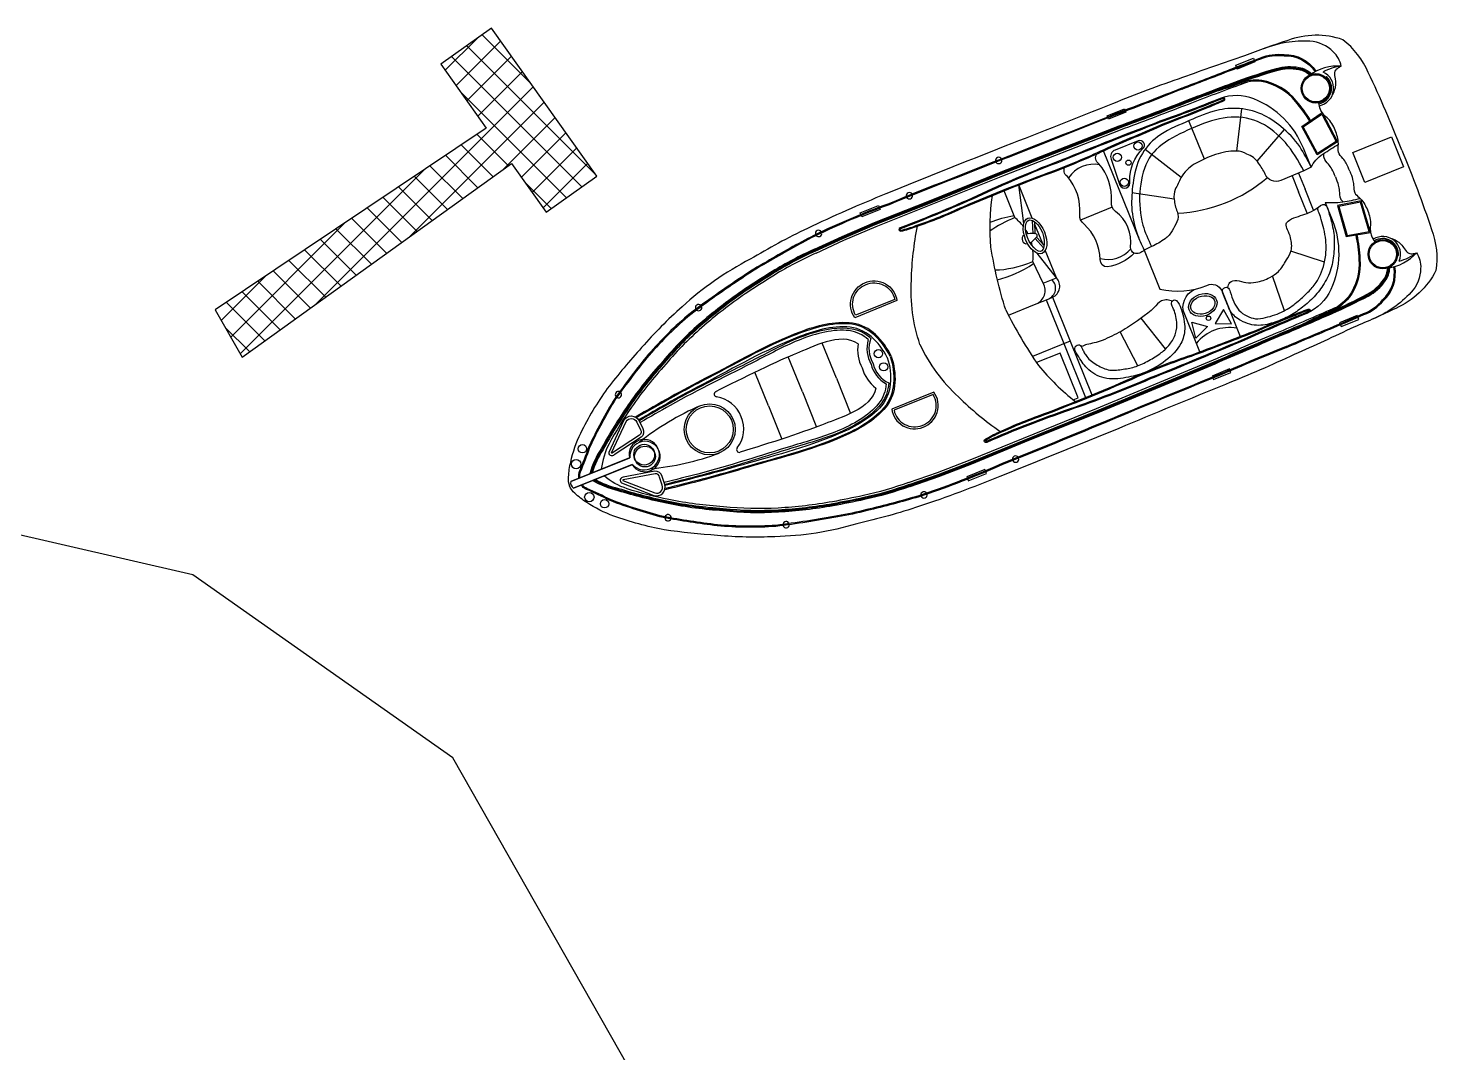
# Model space of a CAD drawing. Header units: metres. Extents: x 325786 to 333768, y 1808927 to 1815015.
# Drawn here: x 326271.5 to 326513.2, y 1812456.2 to 1812632 of the extents above; entities that cross this region are included whole.
import ezdxf

# ---------------------------------------------------------------- set-up
doc = ezdxf.new("R2010")
doc.units = ezdxf.units.M
doc.layers.add('PORT', color=5, linetype='Continuous')

msp = doc.modelspace()

# ---------------------------------------------------------------- linework, layer by layer
at = {"color": 32, "true_color": 0xcd6928}
for p, q in [((326494.15, 1812623.6), (326494.27, 1812623.73)), ((326478.89, 1812610.95), (326479.79, 1812618.21)), ((326473.33, 1812609.59), (326470.64, 1812616.13)), ((326482.39, 1812609.21), (326487.1, 1812614.63)), ((326462.23, 1812595.62), (326456.03, 1812610.99)), ((326469.35, 1812606.41), (326463.15, 1812611.23)), ((326488.4, 1812606.73), (326489.51, 1812603.97)), ((326489.51, 1812607.18), (326490.62, 1812604.42)), ((326443.8, 1812599.45), (326441.51, 1812605.13)), ((326442.34, 1812598.52), (326441.51, 1812605.13)), ((326468.15, 1812602.68), (326460.91, 1812603.76)), ((326491, 1812600.27), (326489.51, 1812603.97)), ((326492.08, 1812600.8), (326490.62, 1812604.42)), ((326457.49, 1812601.3), (326452.09, 1812599.12)), ((326443.94, 1812596.77), (326443.86, 1812599.01)), ((326444.3, 1812596.78), (326444.23, 1812598.78)), ((326445.59, 1812595.01), (326444.24, 1812598.36)), ((326444.28, 1812595.95), (326445.74, 1812594.32)), ((326444.54, 1812596.18), (326445.83, 1812594.75)), ((326447.94, 1812589.18), (326446.03, 1812593.92)), ((326493.96, 1812591.89), (326488.2, 1812593.79)), ((326447.94, 1812589.18), (326444.61, 1812593.44)), ((326506.47, 1812593.05), (326506.65, 1812593.04)), ((326445.65, 1812588.26), (326447.94, 1812589.18)), ((326487.07, 1812583.56), (326485.05, 1812589.54)), ((326466.67, 1812577.01), (326462.5, 1812582.3)), ((326461.93, 1812574.11), (326458.88, 1812579.91)), ((326410.19, 1812571.97), (326407.75, 1812578.01)), ((326449.22, 1812577.9), (326452.94, 1812568.66)), ((326450.32, 1812578.34), (326454.04, 1812569.11)), ((326404.34, 1812569.61), (326401.91, 1812575.63)), ((326398.5, 1812567.26), (326396.17, 1812573.03)), ((326410.19, 1812571.97), (326412.62, 1812565.93)), ((326404.34, 1812569.61), (326406.77, 1812563.59)), ((326398.5, 1812567.26), (326400.83, 1812561.49))]:
    msp.add_line(p, q, dxfattribs=at)
at = {"color": 3}
for p, q in [((326299.74, 1812538.24), (326250.31, 1812549.63)), ((326344.34, 1812506.8), (326299.74, 1812538.24)), ((326377.47, 1812448.61), (326344.34, 1812506.8))]:
    msp.add_line(p, q, dxfattribs=at)
at = {"color": 32, "true_color": 0xcd6928}
for points in [[(326507.22, 1812611.11, 0.01736), (326501.47, 1812624.44, 0.12634), (326497.1, 1812630.06, 0.172899), (326487.63, 1812629.94, 0.013884), (326480.22, 1812627.27, 0.008973), (326469.6, 1812623.56, 0.01509), (326457.55, 1812619.07, -0.002245), (326439.11, 1812611.78, 0.003342), (326418.68, 1812603.59, 0.016984), (326405.19, 1812597.67, 0.024546), (326395.39, 1812592.39, 0.067942), (326383.7, 1812584.22, 0.033948), (326376.75, 1812577.22, 0.022001), (326370.86, 1812570.2, 0.042872), (326366.25, 1812562.48, 0.059514), (326364.53, 1812557.58, 0.046364), (326364.15, 1812555.03, 0.104882), (326364.34, 1812553.48, 0.104882)], [(326496.81, 1812625.53, 0.164393), (326495.46, 1812627.97, 0.188684), (326491.45, 1812629.79, 0.10758), (326483.47, 1812628.51)], [(326469.48, 1812621.76, 0.002942), (326477.7, 1812624.94, -0.002013), (326482.95, 1812626.93, -0.130442), (326487.03, 1812627.5, -0.261246), (326492.49, 1812624.66, -0.209197)], [(326469.54, 1812621.6, 0.002941), (326477.77, 1812624.78, -0.002014), (326483.02, 1812626.77, -0.130992), (326487.03, 1812627.32, -0.261832), (326492.34, 1812624.56, -0.261832)], [(326406.39, 1812594.1), (326411.15, 1812596.29), (326416.72, 1812598.67), (326425.89, 1812602.3), (326438.46, 1812607.37), (326458.71, 1812615.27, 0.002601), (326469.74, 1812619.44, -0.004411), (326479.13, 1812623, -0.013009), (326485.69, 1812625.14, -0.113396), (326489.6, 1812625.31, -0.146005), (326491.72, 1812624.22, -1.595219)], [(326406.46, 1812593.94), (326411.22, 1812596.12), (326416.79, 1812598.5), (326425.96, 1812602.14), (326438.52, 1812607.2), (326458.77, 1812615.1, 0.002601), (326469.81, 1812619.28, -0.004411), (326479.19, 1812622.83, -0.013003), (326485.74, 1812624.97, -0.113337), (326489.57, 1812625.13, -0.144821), (326491.57, 1812624.11, -0.138987)], [(326406.54, 1812593.78), (326411.29, 1812595.96), (326416.85, 1812598.34), (326426.02, 1812601.97), (326438.59, 1812607.04), (326458.83, 1812614.94, 0.002601), (326469.87, 1812619.11, -0.00441), (326479.25, 1812622.66, -0.012997), (326485.79, 1812624.8, -0.113276), (326489.54, 1812624.96, -0.142458), (326491.42, 1812624.01, -0.142458)], [(326406.69, 1812593.45), (326411.44, 1812595.64), (326416.99, 1812598.01), (326426.16, 1812601.64), (326438.72, 1812606.71), (326458.96, 1812614.6, 0.002601), (326470, 1812618.78, -0.00441), (326479.37, 1812622.33, -0.002867), (326480.8, 1812622.83, -0.002867)], [(326491.42, 1812616.1, 0.043334), (326488.95, 1812619.47, 0.18333), (326483.14, 1812622.89, 0.123985), (326478.24, 1812622.11, -0.015377), (326474.89, 1812621.04)], [(326491.57, 1812616.2, 0.043195), (326489.08, 1812619.58, 0.183415), (326483.17, 1812623.07, 0.094511), (326479.31, 1812622.68)], [(326469.48, 1812621.76, -0.006425), (326458.17, 1812617.37, -0.002217), (326439.77, 1812610.09, 0.003368), (326419.15, 1812601.92, 0.024633), (326406.29, 1812596.46, 0.015037), (326398.21, 1812591.97, 0.025439), (326393.82, 1812589.26, 0.013843), (326385.06, 1812583.07, 0.040266), (326377.89, 1812576.03, 0.016729), (326372.18, 1812568.56, 0.029739), (326367.65, 1812560.13, -0.01525), (326366.04, 1812555.92, 0.132389), (326365.89, 1812555.11, 0.028442), (326365.92, 1812554.78, 0.028442)], [(326469.55, 1812621.6, -0.006424), (326458.23, 1812617.21, -0.002217), (326439.83, 1812609.93, 0.003368), (326419.21, 1812601.75, 0.024633), (326406.37, 1812596.3, 0.015038), (326398.29, 1812591.82, 0.025461), (326393.92, 1812589.11, 0.013839), (326385.17, 1812582.93, 0.040238), (326378.03, 1812575.91, 0.016715), (326372.33, 1812568.47, 0.029693), (326367.81, 1812560.06, -0.015234), (326366.2, 1812555.85, 0.134036), (326366.07, 1812555.12, 0.024879), (326366.09, 1812554.85, 0.024879)], [(326491.65, 1812608.17), (326490.34, 1812611.44, 0.202722), (326481.84, 1812619.91, 0.178768), (326476.02, 1812619.97, -0.010028), (326465.7, 1812616.06, 0.005356), (326448.77, 1812609.39, 0.016605), (326435.21, 1812603.68, -0.018921), (326421.12, 1812597.79, 0.925873), (326421.25, 1812597.21, 0.041202), (326423.87, 1812597.99, 0.024461), (326431.99, 1812601.25, -0.012888), (326447.67, 1812607.47, 0.019359), (326456.76, 1812611.34, -0.002375), (326467.26, 1812615.82, 0.006386), (326474.03, 1812618.49, 0.013656), (326476.71, 1812619.61, 0.862706), (326476.56, 1812620.14, -0.648089)], [(326476.6, 1812619.97, 0.016488), (326476.08, 1812619.8, -0.010023), (326465.76, 1812615.9, 0.005356), (326448.84, 1812609.23, 0.016607), (326435.28, 1812603.52, -0.018921), (326421.18, 1812597.63, -0.01143), (326421.17, 1812597.62, 0.913283), (326421.22, 1812597.39, 0.041174), (326423.81, 1812598.15, 0.024478), (326431.92, 1812601.41, -0.012889), (326447.61, 1812607.63, 0.019362), (326456.68, 1812611.5, -0.002377), (326467.2, 1812615.99, 0.006391), (326473.96, 1812618.65, 0.013664), (326476.64, 1812619.77, -0.000701), (326476.64, 1812619.77, 0.819976), (326476.6, 1812619.97, 0.819976)], [(326507.22, 1812611.11, -0.01736), (326512.33, 1812597.52, -0.12634), (326513.08, 1812590.44, -0.172899), (326506.18, 1812583.96, -0.013884), (326498.99, 1812580.74, -0.008973), (326488.77, 1812576.05, -0.01509), (326476.98, 1812570.91, 0.002245), (326458.64, 1812563.37, -0.003342), (326438.24, 1812555.1, -0.016984), (326424.42, 1812549.99, -0.024546), (326413.7, 1812547, -0.067942), (326399.61, 1812544.77, -0.033948), (326389.75, 1812544.99, -0.022001), (326380.64, 1812545.96, -0.042872), (326371.96, 1812548.32, -0.059514), (326367.32, 1812550.65, -0.046364), (326365.28, 1812552.22, -0.104882), (326364.34, 1812553.48, -0.104882)], [(326462.99, 1812593.95, -0.291269), (326461.25, 1812593.44, -0.299867), (326460.68, 1812594.45, 0.273478), (326458.08, 1812600.6, -0.28657), (326457.37, 1812602.22, 0.198759), (326455.23, 1812608.78, -0.45148), (326454.89, 1812610.47, -1.463971)], [(326491.65, 1812608.17), (326490.38, 1812607.54), (326486.43, 1812605.92, -0.448043), (326483.79, 1812607.01, 0.025561), (326482.64, 1812608.9, 0.15676), (326480.62, 1812610.43, 0.144288), (326478.8, 1812610.95, 0.079427), (326475.26, 1812610.36, 0.054179), (326471.6, 1812608.68, 0.127294), (326469.32, 1812606.36, -0.025195), (326468.32, 1812604.38, 0.112656), (326468.15, 1812602.66, 0.061652), (326468.65, 1812600.56, -0.222278), (326468.59, 1812598.79, -0.049109), (326467.8, 1812597.29, -0.09997), (326466.62, 1812595.9, -0.045992), (326464.27, 1812594.55), (326462.99, 1812593.95)], [(326461.29, 1812593.43, -0.164009), (326456.71, 1812591.06, -0.407559), (326455.45, 1812592.34, 0.20466), (326452.68, 1812598.42, -0.28657), (326451.96, 1812600.04, 0.198759), (326449.82, 1812606.6, -0.45148), (326449.48, 1812608.29, -1.463971)], [(326439.23, 1812583.69, -0.033687), (326436.69, 1812594.44, -0.051879), (326436.94, 1812603.31, -1.92312)], [(326494.09, 1812602.14), (326495.29, 1812599.16, -0.202722), (326495.05, 1812587.17, -0.178768), (326490.9, 1812583.08, 0.010028), (326480.76, 1812578.74, -0.005356), (326463.94, 1812571.79, -0.016605), (326450.2, 1812566.5, 0.018921), (326435.97, 1812560.96, -0.925873), (326435.67, 1812561.47, -0.041202), (326438.09, 1812562.73, -0.024461), (326446.21, 1812566.02, 0.012888), (326461.81, 1812572.42, -0.019359), (326471.04, 1812575.93, 0.002375), (326481.71, 1812579.99, -0.006386), (326488.43, 1812582.77, -0.013656), (326491.15, 1812583.82, -0.862706), (326491.41, 1812583.34, 0.648089)], [(326424.52, 1812577.75, -0.096403), (326423.04, 1812588.78, -0.040538), (326424.08, 1812598.06, -1.92312)], [(326499.3, 1812596.56, -0.043334), (326499.86, 1812592.41, -0.18333), (326498.05, 1812585.92, -0.123985), (326493.98, 1812583.08, 0.015377), (326490.83, 1812581.53)], [(326499.48, 1812596.59, -0.043195), (326500.03, 1812592.43, -0.183415), (326498.19, 1812585.81, -0.094511), (326495.15, 1812583.41)], [(326406.39, 1812594.1, 0.031596), (326399.17, 1812590.28, 0.004928), (326394.59, 1812587.35, 0.02844), (326387.06, 1812581.61, 0.042875), (326380.37, 1812574.84, 0.035347), (326374.45, 1812567.4, 0.024093), (326369.81, 1812559.88, 0.079837), (326367.87, 1812555.57)], [(326406.46, 1812593.94, 0.031592), (326399.26, 1812590.13, 0.004926), (326394.69, 1812587.21, 0.028436), (326387.18, 1812581.48, 0.042895), (326380.5, 1812574.72, 0.035363), (326374.59, 1812567.3, 0.024111), (326369.96, 1812559.79, 0.077658), (326368.08, 1812555.65, 0.077658)], [(326406.54, 1812593.77, 0.031588), (326399.36, 1812589.98, 0.004924), (326394.79, 1812587.06, 0.028433), (326387.3, 1812581.34, 0.042917), (326380.64, 1812574.6, 0.035379), (326374.74, 1812567.2, 0.02413), (326370.12, 1812559.7, 0.075408), (326368.28, 1812555.74, 0.075408)], [(326462.99, 1812593.95), (326465.68, 1812587.27, 0.158322), (326473.78, 1812587.91, -0.417676), (326476.31, 1812587.01), (326479.49, 1812579.14)], [(326406.68, 1812593.45, 0.031581), (326399.54, 1812589.68, 0.00492), (326394.99, 1812586.76, 0.028426), (326387.53, 1812581.07, 0.042959), (326380.9, 1812574.37, 0.035411), (326375.03, 1812567, 0.028829), (326371.15, 1812560.71, 0.092336), (326369.83, 1812556.36, 0.080328)], [(326439.73, 1812582.81), (326444.48, 1812584.73, 0.462925), (326445.65, 1812588.26), (326443.87, 1812592)], [(326487.36, 1812577.42, -0.002941), (326495.49, 1812580.83, 0.002014), (326500.66, 1812583.05, 0.130992), (326503.93, 1812585.42, 0.261832), (326505.84, 1812591.1, 0.261832)], [(326487.43, 1812577.25, -0.002942), (326495.56, 1812580.67, 0.002013), (326500.72, 1812582.88, 0.130442), (326504.06, 1812585.3, 0.261246), (326506.01, 1812591.14, 0.209197)], [(326509.73, 1812593.5, -0.164393), (326510.45, 1812590.81, -0.188684), (326508.82, 1812586.72, -0.10758), (326502.19, 1812582.1)], [(326420.57, 1812585.28), (326413.34, 1812582.36, -0.483063), (326415.05, 1812588.34, -0.50024), (326420.57, 1812585.28, -0.418424)], [(326422.69, 1812553.74), (326427.63, 1812555.46), (326433.28, 1812557.61), (326442.41, 1812561.36), (326454.97, 1812566.42), (326475.03, 1812574.78, -0.002601), (326485.88, 1812579.44, 0.00441), (326495.09, 1812583.38, 0.012997), (326501.29, 1812586.38, 0.113276), (326504.09, 1812588.87, 0.142458), (326504.79, 1812590.86, 0.142458)], [(326422.75, 1812553.57), (326427.69, 1812555.29), (326433.35, 1812557.44), (326442.47, 1812561.19), (326455.04, 1812566.26), (326475.1, 1812574.62, -0.002601), (326485.94, 1812579.27, 0.004411), (326495.17, 1812583.22, 0.013003), (326501.37, 1812586.23, 0.113337), (326504.24, 1812588.77, 0.144821), (326504.97, 1812590.89, 0.138987)], [(326422.81, 1812553.4), (326427.75, 1812555.13), (326433.41, 1812557.28), (326442.54, 1812561.03), (326455.11, 1812566.1), (326475.17, 1812574.46, -0.002601), (326486.01, 1812579.11, 0.004411), (326495.24, 1812583.06, 0.013009), (326501.46, 1812586.07, 0.113396), (326504.38, 1812588.66, 0.146005), (326505.15, 1812590.92, 1.595219)], [(326444.48, 1812584.73), (326446.54, 1812585.56, 0.545737), (326447.18, 1812588.87, 0.282905)], [(326446.54, 1812585.56), (326447.29, 1812585.86, 0.516839), (326447.94, 1812589.18, 0.282905)], [(326472.55, 1812576.5), (326469.73, 1812583.5, -0.406088), (326472.22, 1812587.38)], [(326422.57, 1812554.07), (326427.51, 1812555.79), (326433.15, 1812557.94), (326442.27, 1812561.68), (326454.84, 1812566.75), (326474.89, 1812575.11, -0.002601), (326485.74, 1812579.76, 0.00441), (326494.95, 1812583.71, 0.002867), (326496.33, 1812584.34, 0.002867)], [(326491.31, 1812583.48, -0.016488), (326490.83, 1812583.24, 0.010023), (326480.69, 1812578.9, -0.005356), (326463.87, 1812571.96, -0.016607), (326450.15, 1812566.67, 0.018921), (326435.9, 1812561.12, 0.01143), (326435.9, 1812561.12, -0.913283), (326435.77, 1812561.33, -0.041174), (326438.16, 1812562.57, -0.024478), (326446.27, 1812565.85, 0.012889), (326461.88, 1812572.26, -0.019362), (326471.1, 1812575.77, 0.002377), (326481.78, 1812579.83, -0.006391), (326488.5, 1812582.6, -0.013664), (326491.21, 1812583.66, 0.000701), (326491.21, 1812583.66, -0.819976), (326491.31, 1812583.48, -0.819976)], [(326439.23, 1812583.69, 0.033687), (326444.86, 1812574.17, 0.051879), (326451.19, 1812567.96, 1.92312)], [(326487.43, 1812577.25, 0.006425), (326476.24, 1812572.57, 0.002217), (326457.94, 1812565.04, -0.003368), (326437.42, 1812556.62, -0.024633), (326424.37, 1812551.63, -0.015037), (326415.44, 1812549.25, -0.025439), (326410.4, 1812548.17, -0.013843), (326399.79, 1812546.54, -0.040266), (326389.74, 1812546.64, -0.016729), (326380.46, 1812548.06, -0.029739), (326371.34, 1812550.98, 0.01525), (326367.26, 1812552.9, -0.132389), (326366.6, 1812553.38, -0.028442), (326366.39, 1812553.63, -0.028442)], [(326487.37, 1812577.42, 0.006424), (326476.18, 1812572.73, 0.002217), (326457.87, 1812565.2, -0.003368), (326437.35, 1812556.79, -0.024633), (326424.32, 1812551.8, -0.015038), (326415.39, 1812549.43, -0.025461), (326410.37, 1812548.34, -0.013839), (326399.78, 1812546.72, -0.040238), (326389.76, 1812546.82, -0.016715), (326380.49, 1812548.23, -0.029693), (326371.41, 1812551.14, 0.015234), (326367.33, 1812553.06, -0.134036), (326366.73, 1812553.49, -0.024879), (326366.56, 1812553.7, -0.024879)], [(326424.52, 1812577.75, 0.096403), (326431.11, 1812568.78, 0.040538), (326438.29, 1812562.82, 1.92312)], [(326426.9, 1812569.59), (326419.67, 1812566.68, 0.483063), (326425.04, 1812563.55, 0.50024), (326426.9, 1812569.59, 0.418424)], [(326376.31, 1812564.64), (326376.94, 1812563.36, -0.382221), (326376.66, 1812561.83), (326372.04, 1812558.82, -0.786544), (326371.18, 1812559.3), (326373.68, 1812564.72, -0.616464), (326376.31, 1812564.64, -3.844907)], [(326422.57, 1812554.07, -0.031581), (326414.81, 1812551.83, -0.00492), (326409.5, 1812550.77, -0.028426), (326400.18, 1812549.69, -0.042959), (326390.77, 1812549.92, -0.035411), (326381.42, 1812551.16, -0.028829), (326374.26, 1812553, -0.092336), (326370.29, 1812555.21, -0.080328)], [(326380.71, 1812553.74), (326380.27, 1812555.1, 0.382221), (326379.01, 1812556.01), (326373.59, 1812554.97, 0.786544), (326373.31, 1812554.03), (326378.86, 1812551.86, 0.616464), (326380.71, 1812553.74, 3.844907)], [(326422.81, 1812553.4, -0.031596), (326414.96, 1812551.14, -0.004928), (326409.63, 1812550.07, -0.02844), (326400.23, 1812548.98, -0.042875), (326390.7, 1812549.22, -0.035347), (326381.28, 1812550.46, -0.024093), (326372.72, 1812552.66, -0.079837), (326368.33, 1812554.42)], [(326422.75, 1812553.57, -0.031592), (326414.92, 1812551.31, -0.004926), (326409.6, 1812550.25, -0.028436), (326400.22, 1812549.16, -0.042895), (326390.72, 1812549.39, -0.035363), (326381.31, 1812550.64, -0.024111), (326372.77, 1812552.83, -0.077658), (326368.54, 1812554.5, -0.077658)], [(326422.69, 1812553.74, -0.031588), (326414.89, 1812551.48, -0.004924), (326409.57, 1812550.42, -0.028433), (326400.21, 1812549.34, -0.042917), (326390.74, 1812549.57, -0.035379), (326381.35, 1812550.81, -0.02413), (326372.82, 1812553.01, -0.075408), (326368.75, 1812554.59, -0.075408)]]:
    msp.add_lwpolyline(points, format="xyb", dxfattribs=at)
for points in [[(326478.83, 1812625.37), (326478.71, 1812625.67), (326481.74, 1812626.89), (326481.89, 1812626.53)], [(326481.96, 1812626.37), (326482, 1812626.26), (326478.97, 1812625.03), (326478.9, 1812625.21)], [(326456.73, 1812616.8), (326456.64, 1812617.01), (326459.64, 1812618.22), (326459.74, 1812617.96)], [(326459.81, 1812617.8), (326459.87, 1812617.63), (326456.88, 1812616.42), (326456.79, 1812616.63)], [(326440.78, 1812599.53), (326438.98, 1812604.14)], [(326414.39, 1812600.07), (326414.27, 1812600.36), (326417.41, 1812601.62), (326417.53, 1812601.31)], [(326417.6, 1812601.15), (326417.68, 1812600.93), (326414.55, 1812599.67), (326414.45, 1812599.91)], [(326447.29, 1812585.86), (326450.32, 1812578.34), (326443.83, 1812575.72)], [(326446.18, 1812585.41), (326449.22, 1812577.9)], [(326499.61, 1812582.6), (326499.57, 1812582.71), (326496.54, 1812581.48), (326496.61, 1812581.31)], [(326496.67, 1812581.14), (326496.79, 1812580.85), (326499.82, 1812582.07), (326499.68, 1812582.43)], [(326450.83, 1812568.25), (326451.69, 1812568.6), (326448.59, 1812576.28), (326444.54, 1812574.64)], [(326477.72, 1812573.4), (326477.65, 1812573.56), (326474.65, 1812572.35), (326474.74, 1812572.15)], [(326474.8, 1812571.98), (326474.89, 1812571.77), (326477.88, 1812572.98), (326477.78, 1812573.23)], [(326364.59, 1812554.25), (326374.72, 1812558.33)], [(326374.64, 1812558.3), (326364.59, 1812554.25)], [(326365.05, 1812553.1), (326375.18, 1812557.18)], [(326375.1, 1812557.15), (326365.05, 1812553.1)], [(326435.77, 1812556.1), (326435.68, 1812556.32), (326432.55, 1812555.05), (326432.64, 1812554.81)], [(326432.71, 1812554.65), (326432.82, 1812554.37), (326435.96, 1812555.63), (326435.83, 1812555.94)]]:
    msp.add_lwpolyline(points, dxfattribs=at)
for points in [[(326496.17, 1812612.55), (326492.67, 1812610.31), (326490.08, 1812615.18), (326493.55, 1812617.56)], [(326495.94, 1812612.61), (326492.73, 1812610.56), (326490.31, 1812615.12), (326493.49, 1812617.3)], [(326507.52, 1812608.22), (326500.88, 1812605.54), (326498.79, 1812610.72), (326505.43, 1812613.4)], [(326500.26, 1812602.41), (326496.18, 1812601.59), (326497.69, 1812596.29), (326501.85, 1812596.98)], [(326500.13, 1812602.2), (326496.41, 1812601.45), (326497.82, 1812596.49), (326501.62, 1812597.13)], [(326473.88, 1812580.84), (326471.88, 1812578.86), (326471.17, 1812581.58)], [(326475.16, 1812581.35), (326477.97, 1812581.31), (326476.6, 1812583.77)]]:
    msp.add_lwpolyline(points, close=True, dxfattribs=at)
for points in [[(326458.82, 1812605.08, 0.917705), (326460.52, 1812605.78, -0.209704), (326462.78, 1812611.37, 0.850912), (326461.98, 1812612.72), (326458.03, 1812611.13, 0.435659), (326457.32, 1812609.56)], [(326420.18, 1812585.5), (326413.48, 1812582.8, -0.460147), (326415.19, 1812588.02, -0.47706)], [(326426.77, 1812569.16), (326420.07, 1812566.46, 0.460147), (326424.92, 1812563.88, 0.47706)], [(326375.91, 1812564.45), (326376.55, 1812563.14, -0.383069), (326376.4, 1812562.19), (326371.73, 1812559.15, -0.853636), (326371.6, 1812559.17), (326374.08, 1812564.52, -0.613527)], [(326380.28, 1812553.6), (326379.84, 1812554.99, 0.383069), (326379.07, 1812555.58), (326373.6, 1812554.52, 0.853636), (326373.52, 1812554.42), (326379.01, 1812552.28, 0.613527)]]:
    msp.add_lwpolyline(points, format="xyb", close=True, dxfattribs=at)
for centre, radius in [((326492.47, 1812621.72), 2.52), ((326492.47, 1812621.72), 2.34), ((326458.4, 1812609.88), 0.703), ((326461.95, 1812611.83), 0.703), ((326460.31, 1812608.96), 0.455), ((326459.59, 1812605.6), 0.703), ((326503.96, 1812593.24), 2.52), ((326503.96, 1812593.24), 2.34), ((326474.04, 1812582.27), 0.377), ((326417.39, 1812576.18), 0.706), ((326418.3, 1812573.93), 0.706), ((326388.43, 1812563.19), 4.38), ((326388.43, 1812563.19), 4.38), ((326388.43, 1812563.19), 4.03), ((326388.43, 1812563.19), 4.03), ((326366.58, 1812559.87), 0.724), ((326377.19, 1812558.85), 1.78), ((326377.32, 1812558.53), 1.78), ((326365.49, 1812557.23), 0.806), ((326367.77, 1812551.57), 0.806), ((326370.39, 1812550.43), 0.724)]:
    msp.add_circle(centre, radius, dxfattribs=at)
for centre, radius, start, end in [((326496.19, 1812617.43), 8.12, 85.6364, 125.972), ((326497.75, 1812617.46), 8.12, 96.6098, 119.8423), ((326492.47, 1812621.72), 2.7, 281.2935, 48.2434), ((326492.47, 1812621.72), 3.05, 281.2935, 66.1951), ((326438.02, 1812609.34), 0.548, 28.063, 194.5655), ((326438.02, 1812609.34), 0.548, 213.1897, 9.4388), ((326454.36, 1812603.51), 5.18, 78.5921, 146.7396), ((326467.45, 1812626.05), 25.79, 272.8672, 310.3398), ((326422.68, 1812603.29), 0.548, 26.8385, 196.9376), ((326422.68, 1812603.29), 0.548, 215.5978, 8.1783), ((326435.75, 1812593.05), 8.19, 37.4019, 52.1577), ((326407.11, 1812596.81), 0.548, 30.2415, 200.6481), ((326407.11, 1812596.81), 0.548, 219.307, 11.5826), ((326442.84, 1812595.85), 0.8, 122.77, 281.1155), ((326443.64, 1812593.95), 2.87, 115.5829, 115.8522), ((326435.75, 1812593.05), 8.19, 26.8702, 33.2095), ((326443.64, 1812593.95), 2.87, 80.3723, 108.0124), ((326442.1, 1812597.77), 2.87, 297.5702, 323.5631), ((326444.27, 1812596.42), 0.384, 291.9677, 111.9677), ((326503.96, 1812593.24), 3.05, 337.7403, 122.6419), ((326503.96, 1812593.24), 2.7, 355.692, 122.6419), ((326442.1, 1812597.77), 2.87, 288.0831, 288.3524), ((326435.75, 1812593.05), 8.19, 11.9168, 16.1567), ((326435.75, 1812593.05), 8.19, 352.5927, 5.9437), ((326456.77, 1812597.54), 5.18, 255.1677, 319.3719), ((326503.67, 1812598.91), 8.12, 277.9633, 318.299), ((326504.81, 1812599.96), 8.12, 284.0931, 307.3256), ((326386.53, 1812584.09), 0.548, 42.2562, 210.3518), ((326386.53, 1812584.09), 0.548, 228.9869, 23.6211), ((326477.6, 1812573.45), 7.22, 79.4362, 141.3237), ((326420.5, 1812576.85), 6.69, 171.0918, 207.6942), ((326420.73, 1812577.03), 5.31, 162.9295, 210.6792), ((326420.73, 1812577.03), 4.96, 159.4721, 210.6792), ((326421.29, 1812575.64), 5.31, 193.2561, 241.0059), ((326421.29, 1812575.64), 4.96, 193.2561, 244.4633), ((326421, 1812575.61), 6.69, 196.2412, 232.8435), ((326372.76, 1812569.16), 0.548, 66.5952, 221.7373), ((326372.76, 1812569.16), 0.548, 240.375, 47.9574), ((326389.67, 1812569.23), 0.466, 116.3053, 262.7731), ((326405.4, 1812524.61), 46.53, 113.5695, 128.6403), ((326388.88, 1812563.55), 5.27, 20.2273, 82.0284), ((326389, 1812563.25), 5.27, 321.9069, 23.708), ((326377.19, 1812558.85), 2.61, 219.6342, 192.0837), ((326377.32, 1812558.53), 2.61, 211.8517, 184.3012), ((326393.51, 1812559.71), 0.466, 141.1623, 287.63), ((326373.88, 1812602.75), 46.53, 275.2951, 290.3659), ((326440.92, 1812558.09), 0.548, 35.7571, 188.3376), ((326440.92, 1812558.09), 0.548, 206.9978, 17.0969), ((326365.61, 1812553.99), 1.05, 165.875, 238.0603), ((326365.61, 1812553.99), 1.05, 165.875, 238.0603), ((326425.21, 1812551.95), 0.548, 32.3527, 184.6283), ((326425.21, 1812551.95), 0.548, 203.2872, 13.6938), ((326381.28, 1812548.02), 0.548, 182.1981, 337.3402), ((326381.28, 1812548.02), 0.548, 355.9779, 163.5603), ((326401.56, 1812546.83), 0.548, 20.3143, 174.9485), ((326401.56, 1812546.83), 0.548, 193.5835, 1.6792)]:
    msp.add_arc(centre, radius, start, end, dxfattribs=at)
for start_param, end_param in [(4.712389, 5.232342), (0.830012, 1.576846)]:
    msp.add_ellipse((326442.3, 1812595.75), major_axis=(-8.88, -3.58), ratio=0.425319, start_param=start_param, end_param=end_param, dxfattribs=at)
for centre, major_axis, ratio in [((326444.27, 1812596.42), (-1.22, 3.02), 0.533092), ((326473.07, 1812584.55), (-2.36, -0.83), 0.758117)]:
    msp.add_ellipse(centre, major_axis=major_axis, ratio=ratio, dxfattribs=at)
for points in [[(326495.21, 1812620.37), (326495.69, 1812621.4), (326495.84, 1812623.37), (326495.74, 1812624.46), (326496.22, 1812625.19), (326496.81, 1812625.53)], [(326491.65, 1812608.17), (326489.69, 1812611.71), (326486.47, 1812615.16), (326483.18, 1812617.26), (326478.78, 1812618.28), (326474.99, 1812617.8), (326470.15, 1812615.92), (326465.29, 1812613.4), (326462.43, 1812610.08), (326461.09, 1812605.42), (326460.87, 1812601.27), (326461.72, 1812596.93), (326462.99, 1812593.95)], [(326498.3, 1812607.51), (326497.67, 1812608.86), (326497.11, 1812609.69), (326496.34, 1812610.76), (326496.32, 1812611.9), (326495.91, 1812614.24), (326494.64, 1812616.41), (326493.67, 1812617.39), (326493.25, 1812618.1), (326492.97, 1812619.25)], [(326491.65, 1812608.17), (326492.45, 1812609.39), (326493.75, 1812610.47), (326496.33, 1812612.12)], [(326498.3, 1812607.51), (326498.78, 1812606.1), (326498.95, 1812605.12), (326499.14, 1812603.81), (326499.92, 1812602.98), (326501.25, 1812601.01), (326501.84, 1812598.56), (326501.82, 1812597.19), (326502.01, 1812596.39), (326502.61, 1812595.36)], [(326477.33, 1812587.54), (326477.69, 1812588.38), (326478.9, 1812588.72), (326480.47, 1812588.4), (326482.19, 1812588.45), (326484.56, 1812589.26), (326486.03, 1812590.3), (326487.43, 1812592.26), (326488.22, 1812593.87), (326488.13, 1812596.07), (326487.62, 1812597.46), (326487.37, 1812598.45), (326487.92, 1812599.07), (326489.48, 1812599.75), (326492.49, 1812601.06), (326493.97, 1812601.79), (326494.77, 1812600.15), (326495.56, 1812596.78), (326495.6, 1812594.11), (326495.17, 1812591.1), (326493.88, 1812588.2), (326492.16, 1812585.96), (326490.19, 1812584.17), (326488, 1812582.69), (326485.45, 1812581.61), (326482.69, 1812581.04), (326481.11, 1812581.25), (326479.61, 1812581.85), (326477.86, 1812583.39), (326477.26, 1812584.66), (326476.62, 1812586.26), (326476.52, 1812587.25), (326477.33, 1812587.54), (326477.76, 1812586.82), (326478.41, 1812585.06), (326479.26, 1812583.67), (326480.64, 1812582.66), (326482.08, 1812582.19), (326483.85, 1812582.38), (326486.92, 1812583.48), (326489.21, 1812585.01), (326491.1, 1812586.72), (326492.52, 1812588.39), (326493.27, 1812589.77), (326493.9, 1812591.63), (326494.22, 1812593.95), (326494.17, 1812595.67), (326493.83, 1812597.62), (326493.4, 1812599.19), (326493.05, 1812600.29), (326492.82, 1812601.13), (326493.18, 1812601.53)], [(326494.09, 1812602.14), (326495.39, 1812602.1), (326497.07, 1812602.23), (326500.08, 1812602.82)], [(326504.99, 1812596.11), (326506.06, 1812595.71), (326507.53, 1812594.39), (326508.22, 1812593.54), (326509.06, 1812593.34), (326509.73, 1812593.5)], [(326452.72, 1812576.35), (326452.41, 1812576.97), (326451.92, 1812577.7), (326451.18, 1812577.35), (326451.55, 1812575.98), (326453.19, 1812573.69), (326456.15, 1812572.01), (326459.86, 1812572.07), (326463.14, 1812572.98), (326466.67, 1812575), (326469.3, 1812577.94), (326469.96, 1812580.41), (326469.41, 1812583.68), (326468.79, 1812585), (326468.22, 1812585.4), (326467.69, 1812584.87), (326467.9, 1812584.13), (326468.59, 1812581.6), (326468.39, 1812579.64), (326467.38, 1812577.8), (326465.94, 1812576.36), (326463.79, 1812575), (326461.6, 1812573.99), (326459.41, 1812573.51), (326457.09, 1812573.38), (326454.95, 1812574.22), (326453.14, 1812575.69), (326452.72, 1812576.35)], [(326467.84, 1812585.17), (326466.96, 1812585.4), (326465.99, 1812585.25), (326464.69, 1812584.09), (326463.64, 1812583.16), (326461.85, 1812581.84), (326459.04, 1812580), (326457.47, 1812579.21), (326455.8, 1812578.46), (326454.44, 1812578.03), (326453.17, 1812577.75), (326452.23, 1812577.39)]]:
    msp.add_spline(points, degree=3, dxfattribs=at)
for points, knots in [([(326490.38, 1812607.54), (326488.58, 1812611.18), (326486.23, 1812614.14), (326479.84, 1812617.37), (326476.13, 1812616.94), (326468.87, 1812613.85), (326465.06, 1812612.27), (326462.07, 1812606.09), (326461.82, 1812601.8), (326463.13, 1812597.01), (326463.67, 1812595.83), (326464.27, 1812594.55)], [0, 0, 0, 0, 0.0684102, 0.0684102, 0.1368204, 0.1368204, 0.2052306, 0.2052306, 0.2736407, 0.2736407, 0.2974604, 0.2974604, 0.2974604, 0.2974604]), ([(326495.83, 1812606.52), (326495.64, 1812606.98), (326495.32, 1812607.75), (326494.62, 1812608.79), (326493.79, 1812609.56), (326493.81, 1812610.26), (326493.83, 1812610.53)], [0, 0, 0, 0, 0.00840925, 0.01405459, 0.02148076, 0.02583256, 0.02583256, 0.02583256, 0.02583256]), ([(326495.83, 1812606.52), (326496.01, 1812606.05), (326496.32, 1812605.27), (326496.54, 1812604.04), (326496.47, 1812602.91), (326496.98, 1812602.42), (326497.17, 1812602.24)], [0, 0, 0, 0, 0.00840925, 0.01405459, 0.02148076, 0.02583256, 0.02583256, 0.02583256, 0.02583256]), ([(326443.18, 1812599.11), (326442.84, 1812598.98), (326442.54, 1812598.37), (326442.74, 1812595.68), (326444.44, 1812593.61), (326445.94, 1812593.77), (326446.19, 1812595.9), (326444.58, 1812598.76), (326443.62, 1812599.29), (326443.18, 1812599.11)], [0, 0, 0, 0, 1.031451, 1.031451, 2.992455, 2.992455, 4.95346, 4.95346, 6.283185, 6.283185, 6.283185, 6.283185]), ([(326471.04, 1812583.84), (326471.31, 1812583.05), (326472.79, 1812582.66), (326475.08, 1812583.83), (326475.46, 1812585.05), (326474.19, 1812586.33), (326472.47, 1812586.26), (326471.06, 1812584.94), (326470.87, 1812584.31), (326471.04, 1812583.84)], [0, 0, 0, 0, 1.743273, 1.743273, 3.486547, 3.486547, 5.22982, 5.22982, 6.283185, 6.283185, 6.283185, 6.283185]), ([(326419.59, 1812575.76), (326418.22, 1812578.48), (326416.01, 1812581.03), (326409.83, 1812581.8), (326406.7, 1812580.93), (326398.17, 1812577.77), (326393.14, 1812574.72), (326383.7, 1812569.9), (326379.75, 1812567.67), (326375.68, 1812565.31)], [0, 0, 0, 0, 0.0462196, 0.0462196, 0.0924392, 0.0924392, 0.1947325, 0.1947325, 0.2709084, 0.2709084, 0.2709084, 0.2709084]), ([(326419.43, 1812575.68), (326418.02, 1812578.48), (326415.7, 1812580.98), (326409.35, 1812581.57), (326406.2, 1812580.59), (326397.67, 1812577.31), (326392.6, 1812574.28), (326383.42, 1812569.54), (326379.7, 1812567.43), (326375.85, 1812565.2)], [0, 0, 0, 0, 0.0480884, 0.0480884, 0.0961768, 0.0961768, 0.1985377, 0.1985377, 0.2704106, 0.2704106, 0.2704106, 0.2704106]), ([(326418.96, 1812575.44), (326417.52, 1812578.3), (326415.17, 1812580.63), (326408.75, 1812580.94), (326405.56, 1812579.82), (326396.96, 1812576.34), (326391.73, 1812573.28), (326382.87, 1812568.62), (326379.53, 1812566.72), (326376.21, 1812564.81)], [0, 0, 0, 0, 0.0508337, 0.0508337, 0.1016674, 0.1016674, 0.2060328, 0.2060328, 0.2709084, 0.2709084, 0.2709084, 0.2709084]), ([(326416.08, 1812578.77), (326415.59, 1812579.23), (326413.27, 1812580.92), (326405.67, 1812580.28), (326396.44, 1812575.23), (326385.86, 1812570.18), (326379.08, 1812566.26), (326376.3, 1812564.66)], [0.0234044, 0.0234044, 0.0234044, 0.0234044, 0.0350942, 0.0739111, 0.138251, 0.2165713, 0.2709084, 0.2709084, 0.2709084, 0.2709084]), ([(326415.65, 1812578.59), (326414.7, 1812579.4), (326413.64, 1812579.97), (326409.73, 1812580.47), (326406.67, 1812579.64), (326401.48, 1812577.63), (326399.07, 1812576.3), (326391.61, 1812572.49), (326386.53, 1812570.04), (326379.92, 1812566.33), (326378.2, 1812565.34), (326376.48, 1812564.35)], [0.0248254, 0.0248254, 0.0248254, 0.0248254, 0.0474598, 0.0474598, 0.0949196, 0.0949196, 0.1423794, 0.1423794, 0.237299, 0.237299, 0.2709084, 0.2709084, 0.2709084, 0.2709084]), ([(326413.9, 1812577.89), (326410.86, 1812579.99), (326405.85, 1812577.21), (326400.56, 1812575.14), (326393.84, 1812571.88), (326389.45, 1812569.64)], [0.0313661, 0.0313661, 0.0313661, 0.0313661, 0.1084744, 0.1084744, 0.1920729, 0.1920729, 0.1920729, 0.1920729]), ([(326419.59, 1812575.76), (326420.49, 1812572.86), (326420.67, 1812569.49), (326416.74, 1812564.64), (326413.9, 1812563.1), (326405.56, 1812559.46), (326399.82, 1812558.16), (326389.68, 1812555.08), (326385.29, 1812553.95), (326380.72, 1812552.82)], [0, 0, 0, 0, 0.0462196, 0.0462196, 0.0924392, 0.0924392, 0.1947325, 0.1947325, 0.2709084, 0.2709084, 0.2709084, 0.2709084]), ([(326418.91, 1812575.55), (326419.86, 1812572.5), (326419.78, 1812569.19), (326415.37, 1812564.52), (326412.31, 1812563.11), (326403.69, 1812559.65), (326397.81, 1812558.22), (326388.19, 1812555.43), (326384.47, 1812554.48), (326380.75, 1812553.56)], [0, 0, 0, 0, 0.0508337, 0.0508337, 0.1016674, 0.1016674, 0.2060328, 0.2060328, 0.2709084, 0.2709084, 0.2709084, 0.2709084]), ([(326419.42, 1812575.71), (326420.34, 1812572.72), (326420.41, 1812569.31), (326416.25, 1812564.48), (326413.3, 1812562.99), (326404.88, 1812559.44), (326399.12, 1812558.11), (326389.22, 1812555.15), (326385.08, 1812554.08), (326380.76, 1812553.02)], [0, 0, 0, 0, 0.0480884, 0.0480884, 0.0961768, 0.0961768, 0.1985377, 0.1985377, 0.2704106, 0.2704106, 0.2704106, 0.2704106]), ([(326418.71, 1812570.99), (326418.6, 1812569.75), (326418.23, 1812568.61), (326415.75, 1812565.53), (326412.97, 1812564.01), (326407.84, 1812561.85), (326405.18, 1812561.14), (326397.17, 1812558.71), (326391.81, 1812556.94), (326384.48, 1812555.03), (326382.55, 1812554.55), (326380.62, 1812554.07)], [0.0248254, 0.0248254, 0.0248254, 0.0248254, 0.0474598, 0.0474598, 0.0949196, 0.0949196, 0.1423794, 0.1423794, 0.237299, 0.237299, 0.2709084, 0.2709084, 0.2709084, 0.2709084]), ([(326419.15, 1812571.17), (326419.11, 1812570.49), (326418.61, 1812567.67), (326412.7, 1812562.85), (326402.54, 1812560.09), (326391.43, 1812556.39), (326383.82, 1812554.5), (326380.71, 1812553.73)], [0.0234044, 0.0234044, 0.0234044, 0.0234044, 0.0350942, 0.0739111, 0.138251, 0.2165713, 0.2709084, 0.2709084, 0.2709084, 0.2709084]), ([(326416.97, 1812570.29), (326416.24, 1812566.66), (326410.7, 1812565.19), (326405.45, 1812563.01), (326398.35, 1812560.7), (326393.64, 1812559.26)], [0.0313661, 0.0313661, 0.0313661, 0.0313661, 0.1084744, 0.1084744, 0.1920729, 0.1920729, 0.1920729, 0.1920729])]:
    msp.add_open_spline(points, degree=3, knots=knots, dxfattribs=at)
for points in [[(326436.58, 1812598.74), (326437.83, 1812599.26), (326439.21, 1812599.67), (326440.69, 1812599.89)], [(326437.81, 1812588.88), (326439.82, 1812589.36), (326441.98, 1812590.23), (326444.01, 1812591.67)]]:
    msp.add_open_spline(points, degree=3, dxfattribs=at)
at = {"layer": 'PORT'}
for p, q in [((326350.97, 1812632.04), (326342.28, 1812625.85)), ((326369.08, 1812606.63), (326350.97, 1812632.04)), ((326342.28, 1812625.85), (326350.08, 1812614.91)), ((326350.08, 1812614.91), (326303.57, 1812583.71)), ((326308.2, 1812575.57), (326354.42, 1812608.82)), ((326354.42, 1812608.82), (326360.39, 1812600.44)), ((326360.39, 1812600.44), (326369.08, 1812606.63)), ((326303.57, 1812583.71), (326308.2, 1812575.57))]:
    msp.add_line(p, q, dxfattribs=at)
at = {"layer": 'PORT', "linetype": 'Continuous'}
for p, q in [((326343.03, 1812624.81), (326348.51, 1812630.29)), ((326344.9, 1812622.18), (326352.54, 1812629.83)), ((326357.77, 1812622.49), (326349.37, 1812630.9)), ((326368.91, 1812606.86), (326346.74, 1812629.03)), ((326366.5, 1812604.79), (326344.12, 1812627.16)), ((326346.76, 1812619.56), (326354.41, 1812627.21)), ((326348.63, 1812616.94), (326356.28, 1812624.59)), ((326320.84, 1812584.66), (326358.15, 1812621.97)), ((326363.87, 1812602.92), (326345.6, 1812621.19)), ((326336.84, 1812596.17), (326360.02, 1812619.34)), ((326352.84, 1812607.68), (326361.88, 1812616.72)), ((326353.88, 1812608.43), (326348.47, 1812613.83)), ((326356.11, 1812606.45), (326363.75, 1812614.1)), ((326351.27, 1812606.55), (326345.79, 1812612.03)), ((326357.97, 1812603.83), (326365.62, 1812611.48)), ((326346.04, 1812602.79), (326340.41, 1812608.42)), ((326348.65, 1812604.67), (326343.1, 1812610.23)), ((326359.84, 1812601.21), (326367.49, 1812608.86)), ((326307.86, 1812576.17), (326339.51, 1812607.82)), ((326343.43, 1812600.91), (326337.72, 1812606.62)), ((326340.82, 1812599.03), (326335.04, 1812604.82)), ((326361.25, 1812601.05), (326356.74, 1812605.56)), ((326335.6, 1812595.28), (326329.66, 1812601.21)), ((326338.21, 1812597.15), (326332.35, 1812603.02)), ((326306.23, 1812579.03), (326325.87, 1812598.67)), ((326332.99, 1812593.4), (326326.97, 1812599.41)), ((326330.37, 1812591.52), (326324.29, 1812597.61)), ((326325.15, 1812587.76), (326318.91, 1812594)), ((326327.76, 1812589.64), (326321.6, 1812595.81)), ((326322.54, 1812585.88), (326316.22, 1812592.2)), ((326304.6, 1812581.89), (326312.24, 1812589.53)), ((326319.93, 1812584), (326313.53, 1812590.4)), ((326314.71, 1812580.25), (326308.16, 1812586.79)), ((326317.32, 1812582.13), (326310.85, 1812588.6)), ((326312.09, 1812578.37), (326305.47, 1812584.99)), ((326309.48, 1812576.49), (326305.29, 1812580.68))]:
    msp.add_line(p, q, dxfattribs=at)

doc.saveas('drawing.dxf')
